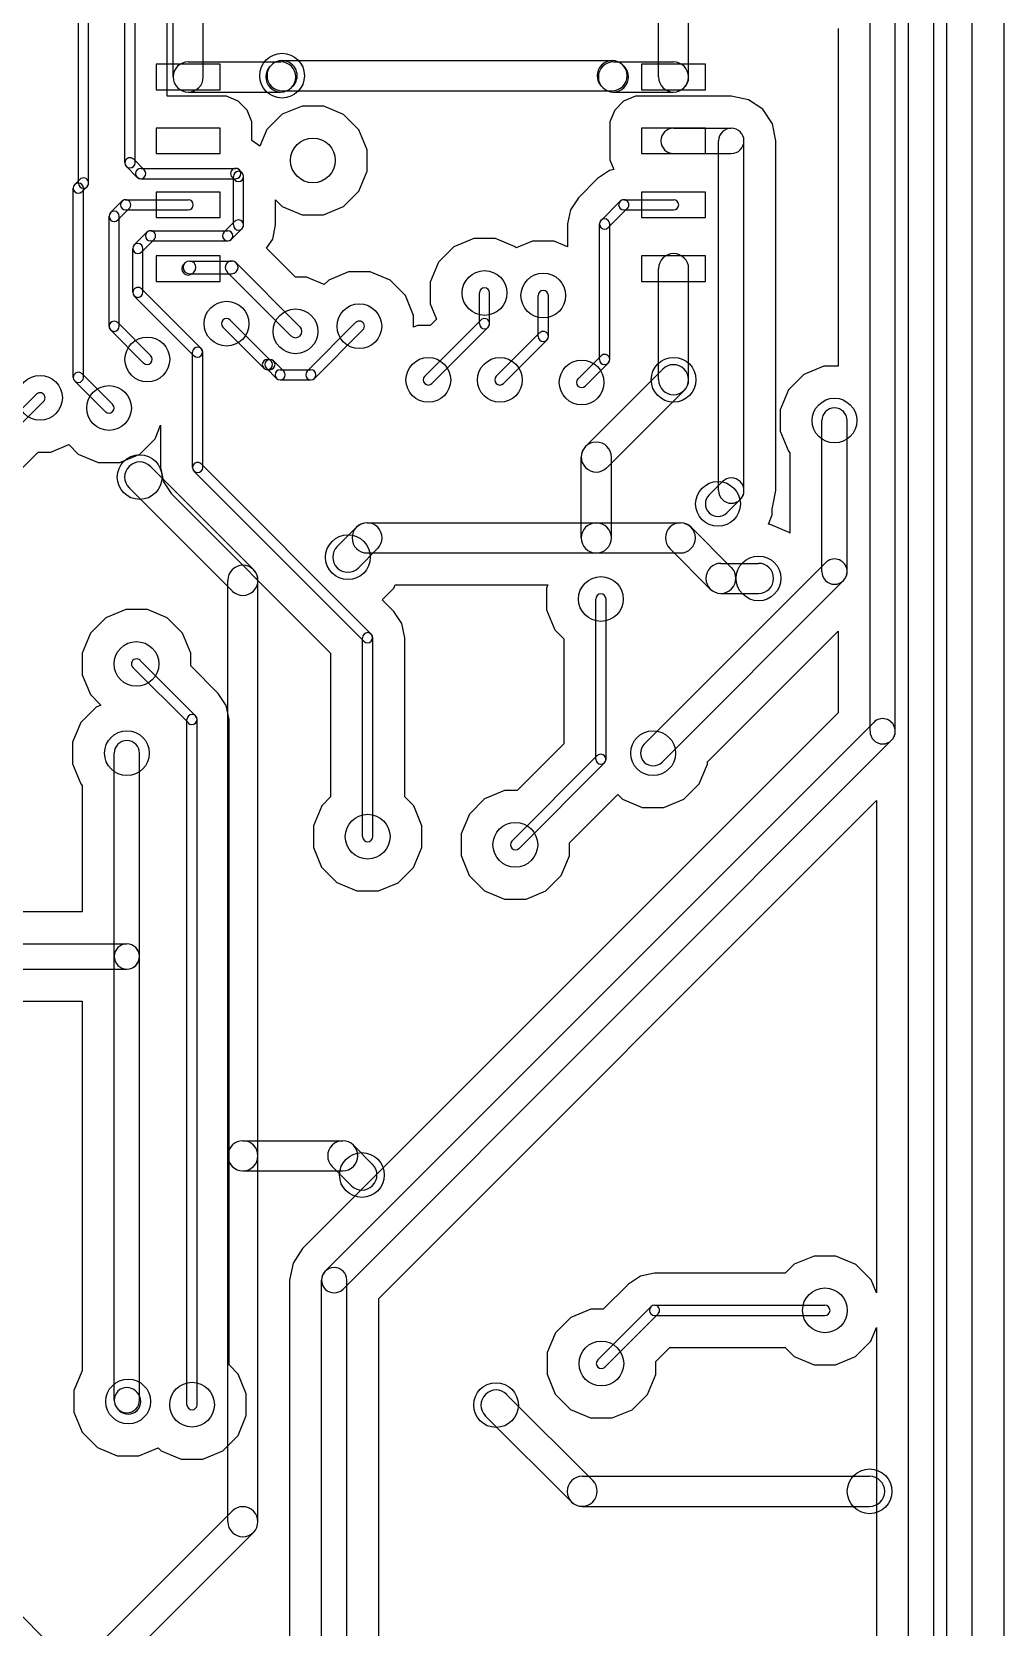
# Model space of a CAD drawing. Extents: x 34571 to 78815, y 19603 to 63847.
# Drawn here: x 61416 to 69028, y 29433 to 41912 of the extents above; entities that cross this region are included whole.
import ezdxf

# ---------------------------------------------------------------- set-up
doc = ezdxf.new("R2010")
doc.units = 0
doc.layers.add('BLACK', color=1, linetype='CONTINUOUS')

msp = doc.modelspace()

# ---------------------------------------------------------------- linework, layer by layer
at = {"layer": 'BLACK'}
for p, q in [((62144, 40888), (62144, 43656)), ((62224, 40888), (62224, 43656)), ((62474, 41409), (62474, 43211)), ((62474, 41409), (62474, 43211)), ((61780, 40730), (61780, 42590)), ((61860, 40730), (61860, 42590)), ((68580, 26459), (68580, 42625)), ((68778, 26459), (68778, 42625)), ((69028, 26459), (69028, 42625)), ((69028, 26459), (69028, 42625)), ((68279, 27836), (68279, 42500)), ((68477, 27836), (68477, 42500)), ((62522, 41560), (62522, 42060)), ((62758, 41560), (62758, 42060)), ((66322, 41560), (66322, 42060)), ((66558, 41560), (66558, 42060)), ((67978, 36441), (67978, 42083)), ((68176, 36441), (68176, 42083)), ((67728, 41939), (67728, 39297)), ((67728, 41939), (67728, 39297)), ((63375, 41688), (65959, 41688)), ((62890, 41660), (62390, 41660)), ((62390, 41660), (62390, 41460)), ((62640, 41678), (63364, 41678)), ((62890, 41460), (62890, 41660)), ((63282, 41643), (63292, 41653)), ((65969, 41678), (66439, 41678)), ((66042, 41653), (66052, 41643)), ((66690, 41660), (66190, 41660)), ((66190, 41660), (66190, 41460)), ((66690, 41460), (66690, 41660)), ((62390, 41460), (62890, 41460)), ((62640, 41442), (63364, 41442)), ((63375, 41452), (65959, 41452)), ((63448, 41477), (63458, 41487)), ((65876, 41487), (65886, 41477)), ((65969, 41442), (66439, 41442)), ((66190, 41460), (66690, 41460)), ((62841, 41409), (62474, 41409)), ((62841, 41409), (62474, 41409)), ((62940, 41409), (62841, 41409)), ((62940, 41409), (62841, 41409)), ((63031, 41371), (62940, 41409)), ((63031, 41371), (62940, 41409)), ((63101, 41301), (63031, 41371)), ((63101, 41301), (63031, 41371)), ((63532, 41332), (63376, 41268)), ((63532, 41332), (63376, 41268)), ((63701, 41332), (63532, 41332)), ((63701, 41332), (63532, 41332)), ((63857, 41267), (63701, 41332)), ((63857, 41267), (63701, 41332)), ((66049, 41371), (65979, 41301)), ((66049, 41371), (65979, 41301)), ((66141, 41409), (66049, 41371)), ((66141, 41409), (66049, 41371)), ((66440, 41409), (66141, 41409)), ((66440, 41409), (66141, 41409)), ((66641, 41409), (66440, 41409)), ((66641, 41409), (66440, 41409)), ((66740, 41409), (66641, 41409)), ((66740, 41409), (66641, 41409)), ((66892, 41409), (66740, 41409)), ((66892, 41409), (66740, 41409)), ((67026, 41382), (66892, 41409)), ((67026, 41382), (66892, 41409)), ((67139, 41307), (67026, 41382)), ((67139, 41307), (67026, 41382)), ((67214, 41194), (67139, 41307)), ((67214, 41194), (67139, 41307)), ((63139, 41209), (63101, 41301)), ((63139, 41209), (63101, 41301)), ((63139, 41062), (63139, 41209)), ((63139, 41062), (63139, 41209)), ((63376, 41268), (63256, 41148)), ((63376, 41268), (63256, 41148)), ((63977, 41147), (63857, 41267)), ((63977, 41147), (63857, 41267)), ((65979, 41301), (65941, 41210)), ((65979, 41301), (65941, 41210)), ((65941, 41210), (65941, 41111)), ((65941, 41210), (65941, 41111)), ((67241, 41060), (67214, 41194)), ((67241, 41060), (67214, 41194)), ((62890, 41160), (62390, 41160)), ((62390, 41160), (62390, 40960)), ((62890, 40960), (62890, 41160)), ((63202, 41019), (63139, 41062)), ((63202, 41019), (63139, 41062)), ((63256, 41148), (63202, 41019)), ((63256, 41148), (63202, 41019)), ((64041, 40991), (63977, 41147)), ((64041, 40991), (63977, 41147)), ((65941, 41111), (65941, 40911)), ((65941, 41111), (65941, 40911)), ((66690, 41160), (66190, 41160)), ((66190, 41160), (66190, 40960)), ((66440, 41159), (66892, 41159)), ((66690, 40960), (66690, 41160)), ((66793, 38324), (66793, 41060)), ((66991, 38324), (66991, 41060)), ((67241, 38324), (67241, 41060)), ((67241, 38324), (67241, 41060)), ((62390, 40960), (62890, 40960)), ((64041, 40822), (64041, 40991)), ((64041, 40822), (64041, 40991)), ((66190, 40960), (66690, 40960)), ((66440, 40961), (66892, 40961)), ((62239, 40776), (62156, 40859)), ((62296, 40833), (62213, 40916)), ((62268, 40844), (63012, 40844)), ((63062, 40811), (63041, 40832)), ((63976, 40666), (64041, 40822)), ((63976, 40666), (64041, 40822)), ((65939, 40828), (65845, 40765)), ((65939, 40828), (65845, 40765)), ((65972, 40835), (65939, 40828)), ((65972, 40835), (65939, 40828)), ((65941, 40911), (65972, 40835)), ((65941, 40911), (65972, 40835)), ((61740, 39210), (61740, 40690)), ((61752, 40718), (61792, 40758)), ((61808, 40662), (61848, 40702)), ((61820, 39210), (61820, 40690)), ((62268, 40764), (63012, 40764)), ((63005, 40754), (62984, 40775)), ((62994, 40402), (62994, 40782)), ((63074, 40402), (63074, 40782)), ((65845, 40765), (65695, 40615)), ((65845, 40765), (65695, 40615)), ((62032, 40499), (62121, 40588)), ((62150, 40600), (62640, 40600)), ((62890, 40660), (62390, 40660)), ((62390, 40660), (62390, 40460)), ((62890, 40460), (62890, 40660)), ((63324, 40402), (63324, 40598)), ((63324, 40598), (63375, 40547)), ((63324, 40402), (63324, 40598)), ((63324, 40598), (63375, 40547)), ((63856, 40546), (63976, 40666)), ((63856, 40546), (63976, 40666)), ((65695, 40615), (65632, 40521)), ((65695, 40615), (65632, 40521)), ((65872, 40438), (66022, 40588)), ((66050, 40600), (66440, 40600)), ((66690, 40660), (66190, 40660)), ((66190, 40660), (66190, 40460)), ((66690, 40460), (66690, 40660)), ((62020, 39610), (62020, 40470)), ((62089, 40442), (62178, 40531)), ((62100, 39610), (62100, 40470)), ((62150, 40520), (62640, 40520)), ((62390, 40460), (62890, 40460)), ((63375, 40547), (63531, 40482)), ((63375, 40547), (63531, 40482)), ((63531, 40482), (63700, 40482)), ((63531, 40482), (63700, 40482)), ((63700, 40482), (63856, 40546)), ((63700, 40482), (63856, 40546)), ((65632, 40521), (65610, 40410)), ((65632, 40521), (65610, 40410)), ((65928, 40382), (66078, 40532)), ((66050, 40520), (66440, 40520)), ((66190, 40460), (66690, 40460)), ((62217, 40247), (62316, 40346)), ((62345, 40357), (62949, 40357)), ((62920, 40346), (63005, 40431)), ((62977, 40289), (63062, 40374)), ((63302, 40291), (63324, 40402)), ((63302, 40291), (63324, 40402)), ((65610, 40410), (65610, 40232)), ((65610, 40410), (65610, 40232)), ((65860, 39350), (65860, 40410)), ((65940, 39350), (65940, 40410)), ((62206, 39876), (62206, 40218)), ((62274, 40190), (62373, 40289)), ((62286, 39876), (62286, 40218)), ((62345, 40277), (62949, 40277)), ((63254, 40220), (63302, 40291)), ((63254, 40220), (63302, 40291)), ((63479, 39995), (63254, 40220)), ((63479, 39995), (63254, 40220)), ((64720, 40231), (64600, 40111)), ((64720, 40231), (64600, 40111)), ((64876, 40295), (64720, 40231)), ((64876, 40295), (64720, 40231)), ((65045, 40295), (64876, 40295)), ((65045, 40295), (64876, 40295)), ((65201, 40230), (65045, 40295)), ((65201, 40230), (65045, 40295)), ((65208, 40223), (65201, 40230)), ((65208, 40223), (65201, 40230)), ((65336, 40275), (65208, 40223)), ((65336, 40275), (65208, 40223)), ((65505, 40275), (65336, 40275)), ((65505, 40275), (65336, 40275)), ((65610, 40232), (65505, 40275)), ((65610, 40232), (65505, 40275)), ((62890, 40160), (62390, 40160)), ((62390, 40160), (62390, 39960)), ((62615, 40105), (62605, 40095)), ((62650, 40120), (62980, 40120)), ((62890, 39960), (62890, 40160)), ((63515, 39606), (63016, 40105)), ((64600, 40111), (64535, 39955)), ((64600, 40111), (64535, 39955)), ((66690, 40160), (66190, 40160)), ((66190, 40160), (66190, 39960)), ((66322, 39192), (66322, 40060)), ((66558, 39192), (66558, 40060)), ((66690, 39960), (66690, 40160)), ((62390, 39960), (62890, 39960)), ((62650, 40020), (62980, 40020)), ((62685, 40035), (62675, 40025)), ((63444, 39535), (62945, 40034)), ((63565, 39995), (63479, 39995)), ((63565, 39995), (63479, 39995)), ((63705, 39937), (63565, 39995)), ((63705, 39937), (63565, 39995)), ((63740, 39971), (63705, 39937)), ((63740, 39971), (63705, 39937)), ((63896, 40035), (63740, 39971)), ((63896, 40035), (63740, 39971)), ((64065, 40035), (63896, 40035)), ((64065, 40035), (63896, 40035)), ((64221, 39970), (64065, 40035)), ((64221, 39970), (64065, 40035)), ((64341, 39850), (64221, 39970)), ((64341, 39850), (64221, 39970)), ((64535, 39955), (64535, 39786)), ((64535, 39955), (64535, 39786)), ((66190, 39960), (66690, 39960)), ((62685, 39379), (62218, 39846)), ((62742, 39436), (62275, 39903)), ((64405, 39694), (64341, 39850)), ((64405, 39694), (64341, 39850)), ((64920, 39630), (64920, 39870)), ((65000, 39630), (65000, 39870)), ((65380, 39530), (65380, 39850)), ((65460, 39530), (65460, 39850)), ((64405, 39603), (64405, 39694)), ((64405, 39603), (64405, 39694)), ((64535, 39786), (64584, 39665)), ((64535, 39786), (64584, 39665)), ((62291, 39322), (62032, 39581)), ((62348, 39379), (62089, 39638)), ((62912, 39602), (63232, 39282)), ((62968, 39658), (63288, 39338)), ((63572, 39259), (63951, 39638)), ((63629, 39202), (64008, 39581)), ((64436, 39615), (64405, 39603)), ((64436, 39615), (64405, 39603)), ((64535, 39615), (64436, 39615)), ((64535, 39615), (64436, 39615)), ((64492, 39218), (64932, 39658)), ((64584, 39665), (64535, 39615)), ((64584, 39665), (64535, 39615)), ((64548, 39162), (64988, 39602)), ((65052, 39219), (65391, 39558)), ((65109, 39162), (65448, 39501)), ((62674, 38505), (62674, 39407)), ((62754, 38505), (62754, 39407)), ((63260, 39350), (63280, 39350)), ((63309, 39338), (63388, 39259)), ((65692, 39198), (65872, 39378)), ((65748, 39142), (65928, 39322)), ((62048, 38999), (61809, 39238)), ((63252, 39281), (63331, 39202)), ((63260, 39270), (63280, 39270)), ((63360, 39270), (63600, 39270)), ((63360, 39190), (63600, 39190)), ((66355, 39274), (65752, 38671)), ((67460, 39233), (67340, 39113)), ((67460, 39233), (67340, 39113)), ((67616, 39297), (67460, 39233)), ((67616, 39297), (67460, 39233)), ((67728, 39297), (67616, 39297)), ((67728, 39297), (67616, 39297)), ((60572, 38198), (61452, 39078)), ((61991, 38942), (61752, 39181)), ((66522, 39107), (65919, 38504)), ((67340, 39113), (67275, 38957)), ((67340, 39113), (67275, 38957)), ((60628, 38142), (61508, 39022)), ((67275, 38957), (67275, 38788)), ((67275, 38957), (67275, 38788)), ((62380, 38729), (62424, 38835)), ((62380, 38729), (62424, 38835)), ((62424, 38835), (62424, 38504)), ((62424, 38835), (62424, 38504)), ((67601, 37690), (67601, 38872)), ((67799, 37690), (67799, 38872)), ((62260, 38609), (62380, 38729)), ((62260, 38609), (62380, 38729)), ((67275, 38788), (67339, 38632)), ((67275, 38788), (67339, 38632)), ((60890, 38050), (61465, 38625)), ((60890, 38050), (61465, 38625)), ((61465, 38625), (61564, 38625)), ((61465, 38625), (61564, 38625)), ((61564, 38625), (61705, 38684)), ((61564, 38625), (61705, 38684)), ((61705, 38684), (61779, 38610)), ((61705, 38684), (61779, 38610)), ((61779, 38610), (61935, 38545)), ((61779, 38610), (61935, 38545)), ((62104, 38545), (62260, 38609)), ((62104, 38545), (62260, 38609)), ((65717, 37954), (65717, 38586)), ((65953, 37954), (65953, 38586)), ((67339, 38632), (67351, 38620)), ((67339, 38632), (67351, 38620)), ((67351, 38620), (67351, 37992)), ((67351, 38620), (67351, 37992)), ((61935, 38545), (62104, 38545)), ((61935, 38545), (62104, 38545)), ((62344, 38513), (63151, 37706)), ((62424, 38504), (62446, 38393)), ((62424, 38504), (62446, 38393)), ((64016, 37145), (62685, 38476)), ((64073, 37202), (62742, 38533)), ((62177, 38346), (62984, 37539)), ((62446, 38393), (62509, 38299)), ((62446, 38393), (62509, 38299)), ((66822, 38394), (66718, 38290)), ((67214, 38191), (67241, 38324)), ((67214, 38191), (67241, 38324)), ((62509, 38299), (63755, 37053)), ((62509, 38299), (63755, 37053)), ((66962, 38254), (66858, 38150)), ((67213, 38189), (67213, 38190)), ((67213, 38190), (67214, 38190)), ((67213, 38189), (67213, 38190)), ((67213, 38190), (67214, 38190)), ((67213, 38135), (67213, 38189)), ((67213, 38135), (67213, 38189)), ((67214, 38190), (67214, 38191)), ((67214, 38190), (67214, 38191)), ((64041, 38072), (65835, 38072)), ((65835, 38072), (66493, 38072)), ((67182, 38062), (67213, 38135)), ((67182, 38062), (67213, 38135)), ((63957, 38037), (63807, 37887)), ((66577, 38038), (66894, 37721)), ((67190, 38062), (67182, 38062)), ((67190, 38062), (67182, 38062)), ((67346, 37997), (67190, 38062)), ((67346, 37997), (67190, 38062)), ((67351, 37992), (67346, 37997)), ((67351, 37992), (67346, 37997)), ((64123, 37871), (63973, 37721)), ((64041, 37836), (65835, 37836)), ((65835, 37836), (66493, 37836)), ((66410, 37871), (66727, 37554)), ((66210, 36340), (67630, 37760)), ((66811, 37755), (67105, 37755)), ((62950, 33120), (62950, 37622)), ((63186, 33120), (63186, 37622)), ((64250, 37562), (64260, 37586)), ((64250, 37562), (64260, 37586)), ((64260, 37586), (65456, 37586)), ((64260, 37586), (65456, 37586)), ((65456, 37586), (65446, 37561)), ((65456, 37586), (65446, 37561)), ((66350, 36200), (67770, 37620)), ((64158, 37470), (64250, 37562)), ((64158, 37470), (64250, 37562)), ((64250, 37378), (64158, 37470)), ((64250, 37378), (64158, 37470)), ((65446, 37561), (65446, 37392)), ((65446, 37561), (65446, 37392)), ((65831, 36224), (65831, 37476)), ((65911, 36224), (65911, 37476)), ((66811, 37519), (67105, 37519)), ((61995, 37329), (61875, 37209)), ((61995, 37329), (61875, 37209)), ((62151, 37393), (61995, 37329)), ((62151, 37393), (61995, 37329)), ((62320, 37393), (62151, 37393)), ((62320, 37393), (62151, 37393)), ((62476, 37328), (62320, 37393)), ((62476, 37328), (62320, 37393)), ((62596, 37208), (62476, 37328)), ((62596, 37208), (62476, 37328)), ((64313, 37284), (64250, 37378)), ((64313, 37284), (64250, 37378)), ((65446, 37392), (65510, 37236)), ((65446, 37392), (65510, 37236)), ((61875, 37209), (61810, 37053)), ((61875, 37209), (61810, 37053)), ((62660, 37052), (62596, 37208)), ((62660, 37052), (62596, 37208)), ((64335, 37173), (64313, 37284)), ((64335, 37173), (64313, 37284)), ((65510, 37236), (65581, 37165)), ((65510, 37236), (65581, 37165)), ((66705, 36201), (67728, 37224)), ((66705, 36201), (67728, 37224)), ((67728, 37224), (67728, 36586)), ((67728, 37224), (67728, 36586)), ((64005, 35617), (64005, 37173)), ((64085, 35617), (64085, 37173)), ((64335, 35928), (64335, 37173)), ((64335, 35928), (64335, 37173)), ((65581, 37165), (65581, 36343)), ((65581, 37165), (65581, 36343)), ((61810, 37053), (61810, 36884)), ((61810, 37053), (61810, 36884)), ((62641, 36506), (62207, 36940)), ((62697, 36562), (62263, 36996)), ((62660, 36953), (62660, 37052)), ((62660, 36953), (62660, 37052)), ((62875, 36738), (62660, 36953)), ((62875, 36738), (62660, 36953)), ((63755, 37053), (63755, 35928)), ((63755, 37053), (63755, 35928)), ((61810, 36884), (61874, 36728)), ((61810, 36884), (61874, 36728)), ((61874, 36728), (61956, 36646)), ((61874, 36728), (61956, 36646)), ((62938, 36644), (62875, 36738)), ((62938, 36644), (62875, 36738)), ((61920, 36631), (61800, 36511)), ((61920, 36631), (61800, 36511)), ((61956, 36646), (61920, 36631)), ((61956, 36646), (61920, 36631)), ((62960, 36533), (62938, 36644)), ((62960, 36533), (62938, 36644)), ((67728, 36586), (63536, 32394)), ((67728, 36586), (63536, 32394)), ((61800, 36511), (61735, 36355)), ((61800, 36511), (61735, 36355)), ((62630, 31173), (62630, 36533)), ((62710, 31173), (62710, 36533)), ((62960, 31484), (62960, 36533)), ((62960, 31484), (62960, 36533)), ((63713, 32217), (68007, 36511)), ((61735, 36355), (61735, 36186)), ((61735, 36355), (61735, 36186)), ((63853, 32077), (68147, 36371)), ((65581, 36343), (65216, 35978)), ((65581, 36343), (65216, 35978)), ((62061, 34680), (62061, 36270)), ((62259, 34680), (62259, 36270)), ((65173, 35582), (65842, 36251)), ((65230, 35525), (65899, 36194)), ((66705, 36185), (66705, 36201)), ((66705, 36185), (66705, 36201)), ((61735, 36186), (61799, 36030)), ((61735, 36186), (61799, 36030)), ((66640, 36029), (66705, 36185)), ((66640, 36029), (66705, 36185)), ((61799, 36030), (61811, 36018)), ((61799, 36030), (61811, 36018)), ((61811, 36018), (61811, 35028)), ((61811, 36018), (61811, 35028)), ((65117, 35978), (64961, 35914)), ((65117, 35978), (64961, 35914)), ((65216, 35978), (65117, 35978)), ((65216, 35978), (65117, 35978)), ((65626, 35568), (66003, 35946)), ((65626, 35568), (66003, 35946)), ((66003, 35946), (66039, 35910)), ((66003, 35946), (66039, 35910)), ((66520, 35909), (66640, 36029)), ((66520, 35909), (66640, 36029)), ((63685, 35858), (63620, 35702)), ((63685, 35858), (63620, 35702)), ((63755, 35928), (63685, 35858)), ((63755, 35928), (63685, 35858)), ((64132, 32003), (68029, 35900)), ((64132, 32003), (68029, 35900)), ((64406, 35857), (64335, 35928)), ((64406, 35857), (64335, 35928)), ((64470, 35701), (64406, 35857)), ((64470, 35701), (64406, 35857)), ((64961, 35914), (64841, 35794)), ((64961, 35914), (64841, 35794)), ((66039, 35910), (66195, 35845)), ((66039, 35910), (66195, 35845)), ((66195, 35845), (66364, 35845)), ((66195, 35845), (66364, 35845)), ((66364, 35845), (66520, 35909)), ((66364, 35845), (66520, 35909)), ((68029, 35900), (68029, 32047)), ((68029, 35900), (68029, 32047)), ((63620, 35702), (63620, 35533)), ((63620, 35702), (63620, 35533)), ((64470, 35532), (64470, 35701)), ((64470, 35532), (64470, 35701)), ((64841, 35794), (64776, 35638)), ((64841, 35794), (64776, 35638)), ((64776, 35638), (64776, 35469)), ((64776, 35638), (64776, 35469)), ((65626, 35468), (65626, 35568)), ((65626, 35468), (65626, 35568)), ((63620, 35533), (63684, 35377)), ((63620, 35533), (63684, 35377)), ((64405, 35376), (64470, 35532)), ((64405, 35376), (64470, 35532)), ((64776, 35469), (64840, 35313)), ((64776, 35469), (64840, 35313)), ((65561, 35312), (65626, 35468)), ((65561, 35312), (65626, 35468)), ((63684, 35377), (63804, 35257)), ((63684, 35377), (63804, 35257)), ((64285, 35256), (64405, 35376)), ((64285, 35256), (64405, 35376)), ((63804, 35257), (63960, 35192)), ((63804, 35257), (63960, 35192)), ((63960, 35192), (64129, 35192)), ((63960, 35192), (64129, 35192)), ((64129, 35192), (64285, 35256)), ((64129, 35192), (64285, 35256)), ((64840, 35313), (64960, 35193)), ((64840, 35313), (64960, 35193)), ((64960, 35193), (65116, 35128)), ((64960, 35193), (65116, 35128)), ((65285, 35128), (65441, 35192)), ((65285, 35128), (65441, 35192)), ((65441, 35192), (65561, 35312)), ((65441, 35192), (65561, 35312)), ((65116, 35128), (65285, 35128)), ((65116, 35128), (65285, 35128)), ((61811, 35028), (59779, 35028)), ((61811, 35028), (59779, 35028)), ((58319, 34778), (62159, 34778)), ((58319, 34580), (62159, 34580)), ((62061, 31209), (62061, 34679)), ((62259, 31209), (62259, 34679)), ((58668, 34330), (61811, 34330)), ((58668, 34330), (61811, 34330)), ((61811, 34330), (61811, 31440)), ((61811, 34330), (61811, 31440)), ((63068, 33238), (63850, 33238)), ((63933, 33203), (64083, 33053)), ((62950, 30258), (62950, 33120)), ((63186, 30258), (63186, 33120)), ((63068, 33002), (63850, 33002)), ((63767, 33037), (63917, 32887)), ((63536, 32394), (63461, 32281)), ((63536, 32394), (63461, 32281)), ((67541, 32336), (67385, 32272)), ((67541, 32336), (67385, 32272)), ((67710, 32336), (67541, 32336)), ((67710, 32336), (67541, 32336)), ((67866, 32271), (67710, 32336)), ((67866, 32271), (67710, 32336)), ((63461, 32281), (63434, 32147)), ((63461, 32281), (63434, 32147)), ((66291, 32201), (66180, 32179)), ((66291, 32201), (66180, 32179)), ((67314, 32201), (66291, 32201)), ((67314, 32201), (66291, 32201)), ((67385, 32272), (67314, 32201)), ((67385, 32272), (67314, 32201)), ((67986, 32151), (67866, 32271)), ((67986, 32151), (67866, 32271)), ((63434, 32147), (63434, 23088)), ((63434, 32147), (63434, 23088)), ((63684, 22661), (63684, 32147)), ((63882, 22661), (63882, 32147)), ((66086, 32116), (65890, 31920)), ((66086, 32116), (65890, 31920)), ((66180, 32179), (66086, 32116)), ((66180, 32179), (66086, 32116)), ((68029, 32047), (67986, 32151)), ((68029, 32047), (67986, 32151)), ((64132, 24296), (64132, 32003)), ((64132, 24296), (64132, 32003)), ((66291, 31951), (67625, 31951)), ((65635, 31856), (65515, 31736)), ((65635, 31856), (65515, 31736)), ((65791, 31920), (65635, 31856)), ((65791, 31920), (65635, 31856)), ((65890, 31920), (65791, 31920)), ((65890, 31920), (65791, 31920)), ((65847, 31523), (66263, 31939)), ((65903, 31467), (66319, 31883)), ((66291, 31871), (67625, 31871)), ((65515, 31736), (65450, 31580)), ((65515, 31736), (65450, 31580)), ((67985, 31670), (68029, 31776)), ((67985, 31670), (68029, 31776)), ((68029, 31776), (68029, 27981)), ((68029, 31776), (68029, 27981)), ((65450, 31580), (65450, 31411)), ((65450, 31580), (65450, 31411)), ((66300, 31510), (66411, 31621)), ((66300, 31510), (66411, 31621)), ((66411, 31621), (67314, 31621)), ((66411, 31621), (67314, 31621)), ((67314, 31621), (67384, 31551)), ((67314, 31621), (67384, 31551)), ((67865, 31550), (67985, 31670)), ((67865, 31550), (67985, 31670)), ((63031, 31413), (62960, 31484)), ((63031, 31413), (62960, 31484)), ((66300, 31410), (66300, 31510)), ((66300, 31410), (66300, 31510)), ((67384, 31551), (67540, 31486)), ((67384, 31551), (67540, 31486)), ((67540, 31486), (67709, 31486)), ((67540, 31486), (67709, 31486)), ((67709, 31486), (67865, 31550)), ((67709, 31486), (67865, 31550)), ((61810, 31439), (61745, 31283)), ((61810, 31439), (61745, 31283)), ((61811, 31440), (61810, 31439)), ((61811, 31440), (61810, 31439)), ((63095, 31257), (63031, 31413)), ((63095, 31257), (63031, 31413)), ((65450, 31411), (65514, 31255)), ((65450, 31411), (65514, 31255)), ((66235, 31254), (66300, 31410)), ((66235, 31254), (66300, 31410)), ((61745, 31283), (61745, 31114)), ((61745, 31283), (61745, 31114)), ((62230, 31278), (62240, 31268)), ((63095, 31088), (63095, 31257)), ((63095, 31088), (63095, 31257)), ((65133, 31254), (65808, 30579)), ((65514, 31255), (65634, 31135)), ((65514, 31255), (65634, 31135)), ((66115, 31134), (66235, 31254)), ((66115, 31134), (66235, 31254)), ((61745, 31114), (61809, 30958)), ((61745, 31114), (61809, 30958)), ((62090, 31138), (62100, 31128)), ((63030, 30932), (63095, 31088)), ((63030, 30932), (63095, 31088)), ((64966, 31087), (65641, 30412)), ((65634, 31135), (65790, 31070)), ((65634, 31135), (65790, 31070)), ((65959, 31070), (66115, 31134)), ((65959, 31070), (66115, 31134)), ((59804, 31053), (61833, 29024)), ((61809, 30958), (61929, 30838)), ((61809, 30958), (61929, 30838)), ((65790, 31070), (65959, 31070)), ((65790, 31070), (65959, 31070)), ((61929, 30838), (62085, 30773)), ((61929, 30838), (62085, 30773)), ((62254, 30773), (62406, 30836)), ((62254, 30773), (62406, 30836)), ((62406, 30836), (62429, 30813)), ((62406, 30836), (62429, 30813)), ((62910, 30812), (63030, 30932)), ((62910, 30812), (63030, 30932)), ((62085, 30773), (62254, 30773)), ((62085, 30773), (62254, 30773)), ((62429, 30813), (62585, 30748)), ((62429, 30813), (62585, 30748)), ((62585, 30748), (62754, 30748)), ((62585, 30748), (62754, 30748)), ((62754, 30748), (62910, 30812)), ((62754, 30748), (62910, 30812)), ((65725, 30613), (67975, 30613)), ((62984, 30341), (61667, 29024)), ((65725, 30377), (67975, 30377)), ((63151, 30174), (61834, 28857))]:
    msp.add_line(p, q, dxfattribs=at)
for centre in [(63375, 41570), (63616, 40907), (64960, 39870), (65420, 39850), (62940, 39630), (63480, 39570), (63980, 39610), (62320, 39350), (64520, 39190), (65080, 39190), (65720, 39170), (66440, 39191), (61480, 39050), (62020, 38970), (67700, 38872), (62260, 38430), (66788, 38220), (63890, 37803), (67105, 37637), (65871, 37476), (62235, 36968), (62160, 36270), (66280, 36270), (64045, 35617), (65201, 35553), (64000, 32970), (67625, 31911), (65875, 31495), (62170, 31198), (62670, 31173), (65050, 31170), (67975, 30495)]:
    msp.add_circle(centre, 175, dxfattribs=at)
for centre, radius, start, end in [((63375, 41570), 118, 90, 270), ((63375, 41570), 118, 315, 495), ((65959, 41570), 118, 45, 225), ((65959, 41570), 118, 270, 450), ((62640, 41560), 118, 90, 270), ((62640, 41560), 118, 180, 360), ((63365, 41560), 118, 135, 315), ((63364, 41560), 118, 270, 450), ((65969, 41560), 118, 90, 270), ((65969, 41560), 118, 225, 405), ((66440, 41560), 118, 180, 360), ((66439, 41560), 118, 270, 450), ((66440, 41060), 99, 90, 270), ((66892, 41060), 99, 360, 540), ((66892, 41060), 99, 270, 450), ((62184, 40888), 40, 405, 585), ((62184, 40888), 40, 180, 360), ((62268, 40804), 40, 90, 270), ((62268, 40804), 40, 225, 405), ((63012, 40804), 40, 405, 585), ((63034, 40782), 40, 360, 540), ((63034, 40782), 40, 225, 405), ((63012, 40804), 40, 270, 450), ((61780, 40690), 40, 360, 540), ((61780, 40690), 40, 135, 315), ((61820, 40730), 40, 180, 360), ((61820, 40730), 40, 315, 495), ((62150, 40560), 40, 90, 270), ((62150, 40560), 40, 315, 495), ((62640, 40560), 40, 270, 450), ((66050, 40560), 40, 90, 270), ((66050, 40560), 40, 315, 495), ((66440, 40560), 40, 270, 450), ((62060, 40470), 40, 360, 540), ((62060, 40470), 40, 135, 315), ((63033, 40402), 40, 315, 495), ((65900, 40410), 40, 360, 540), ((65900, 40410), 40, 135, 315), ((62345, 40317), 40, 90, 270), ((62344, 40317), 40, 315, 495), ((62949, 40318), 40, 135, 315), ((62949, 40317), 40, 270, 450), ((63034, 40402), 40, 180, 360), ((62246, 40218), 40, 360, 540), ((62246, 40219), 40, 135, 315), ((62640, 40060), 50, 135, 315), ((62650, 40070), 50, 90, 270), ((62650, 40070), 50, -45, 135), ((62980, 40070), 50, 405, 585), ((62980, 40070), 50, 270, 450), ((66440, 40060), 118, 360, 540), ((62246, 39876), 40, 180, 360), ((62247, 39874), 40, 405, 585), ((64960, 39870), 40, 360, 540), ((65420, 39850), 40, 360, 540), ((62060, 39610), 40, 180, 360), ((62061, 39609), 40, 405, 585), ((62940, 39630), 40, 45, 225), ((63480, 39570), 50, 225, 405), ((63980, 39610), 40, 315, 495), ((64960, 39630), 40, 180, 360), ((64960, 39630), 40, 315, 495), ((65420, 39530), 40, 315, 495), ((62714, 39407), 40, 360, 540), ((62713, 39408), 40, 225, 405), ((65420, 39530), 40, 180, 360), ((62319, 39351), 40, 225, 405), ((63260, 39310), 40, 90, 270), ((63260, 39310), 40, 225, 405), ((63280, 39310), 40, 45, 225), ((63280, 39310), 40, 270, 450), ((65900, 39350), 40, 180, 360), ((65900, 39350), 40, 315, 495), ((61780, 39210), 40, 405, 585), ((61780, 39210), 40, 180, 360), ((63360, 39230), 40, 90, 270), ((63360, 39230), 40, 225, 405), ((63600, 39230), 40, 135, 315), ((63600, 39230), 40, 270, 450), ((64520, 39190), 40, 135, 315), ((65080, 39190), 40, 135, 315), ((65720, 39170), 40, 135, 315), ((66440, 39192), 118, 180, 360), ((66439, 39191), 118, -45, 135), ((61480, 39050), 40, 315, 495), ((62020, 38970), 40, 225, 405), ((67700, 38872), 99, 360, 540), ((65835, 38586), 118, 360, 540), ((65835, 38587), 118, 135, 315), ((62260, 38430), 118, 45, 225), ((62714, 38504), 40, 405, 585), ((62714, 38505), 40, 180, 360), ((66892, 38324), 99, 180, 360), ((66892, 38324), 99, -45, 135), ((66788, 38220), 99, 135, 315), ((64041, 37954), 118, 90, 270), ((64040, 37954), 118, -45, 135), ((65835, 37954), 118, 90, 270), ((65835, 37954), 118, 270, 450), ((66494, 37954), 118, 45, 225), ((66493, 37954), 118, 270, 450), ((65835, 37954), 118, 180, 360), ((63890, 37804), 118, 135, 315), ((63068, 37622), 118, 360, 540), ((63068, 37622), 118, 225, 405), ((66811, 37637), 118, 90, 270), ((66810, 37638), 118, 225, 405), ((67105, 37637), 118, 270, 450), ((67700, 37690), 99, 180, 360), ((67700, 37690), 99, 315, 495), ((65871, 37476), 40, 360, 540), ((64045, 37173), 40, 360, 540), ((64044, 37174), 40, 225, 405), ((62235, 36968), 40, 405, 585), ((62670, 36533), 40, 360, 540), ((62669, 36534), 40, 225, 405), ((68077, 36441), 99, 180, 360), ((68077, 36441), 99, 315, 495), ((62160, 36270), 99, 360, 540), ((66280, 36270), 99, 135, 315), ((65871, 36224), 40, 180, 360), ((65870, 36222), 40, 315, 495), ((64045, 35617), 40, 180, 360), ((65202, 35554), 40, 135, 315), ((62160, 34679), 99, 360, 540), ((62159, 34679), 99, 270, 450), ((62160, 34680), 99, 180, 360), ((63068, 33120), 118, 90, 270), ((63068, 33120), 118, 360, 540), ((63850, 33120), 118, 45, 225), ((63850, 33120), 118, 270, 450), ((63068, 33120), 118, 180, 360), ((64000, 32970), 118, 225, 405), ((63783, 32147), 99, 360, 540), ((63783, 32147), 99, 135, 315), ((66291, 31911), 40, 90, 270), ((66291, 31911), 40, 315, 495), ((67625, 31911), 40, 270, 450), ((65875, 31495), 40, 135, 315), ((62160, 31208), 99, 45, 225), ((62160, 31209), 99, 180, 360), ((62170, 31198), 99, 225, 405), ((65050, 31170), 118, 45, 225), ((62670, 31173), 40, 180, 360), ((65725, 30495), 118, 90, 270), ((65724, 30496), 118, 225, 405), ((67975, 30495), 118, 270, 450), ((63067, 30257), 118, -45, 135), ((63068, 30258), 118, 180, 360)]:
    msp.add_arc(centre, radius, start, end, dxfattribs=at)

doc.saveas('drawing.dxf')
